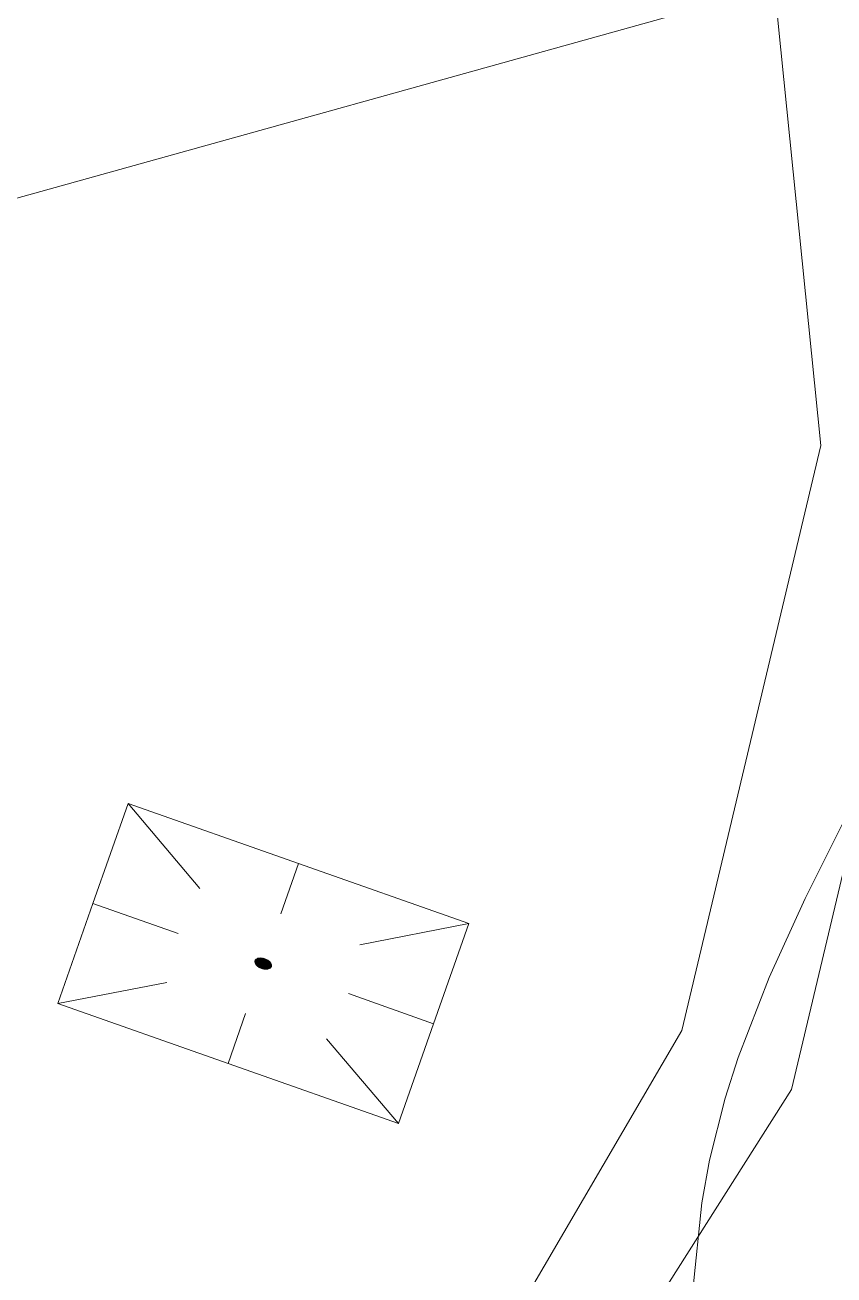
# Model space of a CAD drawing. Extents: x 1000 to 4000, y -5000 to -1000.
# Drawn here: x 1595.2 to 1610.63, y -4123.33 to -4099.48 of the extents above; entities that cross this region are included whole.
import ezdxf

# ---------------------------------------------------------------- set-up
doc = ezdxf.new("R2010")
doc.units = 0
doc.header["$MEASUREMENT"] = 0
for name, color, linetype in [('СЛОЙ_24', 7, 'CONTINUOUS'), ('СЛОЙ_50', 7, 'CONTINUOUS'), ('СЛОЙ_7', 7, 'CONTINUOUS')]:
    doc.layers.add(name, color=color, linetype=linetype)

msp = doc.modelspace()

# ---------------------------------------------------------------- linework, layer by layer
at = {"layer": 'СЛОЙ_24', "color": 253, "linetype": 'Continuous', "lineweight": 0}
for points in [[(1579.992, -4162.728), (1580.119, -4162.758), (1581.7, -4160.862), (1593.689, -4145.206), (1609.821, -4119.789), (1612.549, -4108.309), (1611.667, -4098.194)], [(1577.478, -4158.934), (1579.083, -4159.095), (1581.17, -4158.051), (1589.917, -4146.972), (1599.147, -4133.357), (1607.734, -4118.665), (1610.383, -4107.506), (1609.5, -4098.756)], [(1587.47, -4104.777), (1593.369, -4103.252), (1609.5, -4098.756)]]:
    msp.add_lwpolyline(points, dxfattribs=at)
at = {"layer": 'СЛОЙ_50', "color": 253, "linetype": 'Continuous', "lineweight": 0}
msp.add_lwpolyline([(1616.406, -4097.114), (1615.623, -4101.12), (1615.152, -4103.227), (1614.321, -4106.347), (1613.28, -4109.402), (1612.659, -4110.899), (1611.58, -4113.156), (1610.084, -4116.142), (1609.399, -4117.648), (1608.807, -4119.177), (1608.558, -4119.953), (1608.258, -4121.136), (1608.11, -4121.952), (1607.94, -4123.617)], dxfattribs=at)
at = {"layer": 'СЛОЙ_7', "color": 253, "linetype": 'Continuous', "lineweight": 0}
for p, q in [((1596.496, -4116.241), (1597.169, -4114.332)), ((1597.169, -4114.332), (1598.535, -4115.954)), ((1597.169, -4114.332), (1600.418, -4115.478)), ((1600.418, -4115.478), (1600.083, -4116.435)), ((1600.418, -4115.478), (1603.666, -4116.623)), ((1595.825, -4118.145), (1596.496, -4116.241)), ((1596.496, -4116.241), (1598.12, -4116.813)), ((1603.666, -4116.623), (1601.585, -4117.029)), ((1602.993, -4118.532), (1603.666, -4116.623)), ((1599.9, -4117.441), (1599.9, -4117.441)), ((1595.825, -4118.145), (1597.903, -4117.745)), ((1602.993, -4118.532), (1601.369, -4117.959)), ((1595.825, -4118.145), (1599.074, -4119.29)), ((1599.074, -4119.29), (1599.408, -4118.338)), ((1602.322, -4120.435), (1602.993, -4118.532)), ((1602.322, -4120.435), (1600.954, -4118.818)), ((1599.074, -4119.29), (1602.322, -4120.435))]:
    msp.add_line(p, q, dxfattribs=at)
for centre, radius, start, end in [((1599.644, -4117.35), 0.0591, 160.7353, 179.4576), ((1599.656, -4117.35), 0.0716, 179.6574, 196.1478), ((1599.644, -4117.35), 0.0591, 141.6828, 160.4051), ((1599.681, -4117.343), 0.0967, 196.149, 209.6411), ((1599.653, -4117.358), 0.0716, 124.9926, 141.483), ((1599.668, -4117.379), 0.0967, 111.4993, 124.9915), ((1599.681, -4117.413), 0.133, 100.6977, 111.5838), ((1599.69, -4117.456), 0.178, 91.7907, 100.7866), ((1599.692, -4117.501), 0.222, 84.1127, 91.862), ((1599.688, -4117.537), 0.258, 77.1627, 84.1678), ((1599.684, -4117.557), 0.279, 70.5492, 77.208), ((1599.684, -4117.557), 0.279, 63.9325, 70.5913), ((1599.693, -4117.539), 0.258, 56.9727, 63.9778), ((1599.713, -4117.508), 0.222, 49.2785, 57.0277), ((1599.742, -4117.475), 0.178, 40.3538, 49.3498), ((1599.776, -4117.446), 0.133, 29.5567, 40.4428), ((1599.713, -4117.325), 0.133, 209.5567, 220.4428), ((1599.746, -4117.297), 0.178, 220.3538, 229.3498), ((1599.775, -4117.263), 0.222, 229.2785, 237.0277), ((1599.795, -4117.233), 0.258, 236.9727, 243.9778), ((1599.805, -4117.215), 0.279, 243.9325, 250.5913), ((1599.805, -4117.215), 0.279, 250.5492, 257.208), ((1599.8, -4117.235), 0.258, 257.1627, 264.1678), ((1599.797, -4117.271), 0.222, 264.1127, 271.862), ((1599.799, -4117.315), 0.178, 271.7907, 280.7866), ((1599.807, -4117.358), 0.133, 280.6977, 291.5838), ((1599.821, -4117.392), 0.0967, 291.4993, 304.9915), ((1599.835, -4117.413), 0.0716, 304.9926, 321.483), ((1599.845, -4117.421), 0.0591, 321.6828, 340.4051), ((1599.808, -4117.428), 0.0967, 16.149, 29.6411), ((1599.845, -4117.421), 0.0591, 340.7353, 359.4576), ((1599.832, -4117.421), 0.0716, 359.6574, 16.1478)]:
    msp.add_arc(centre, radius, start, end, dxfattribs=at)
for points in [[(1599.586, -4117.362), (1599.585, -4117.341), (1599.586, -4117.339)], [(1599.585, -4117.36), (1599.585, -4117.342), (1599.585, -4117.341)], [(1599.585, -4117.36), (1599.585, -4117.341), (1599.586, -4117.362)], [(1599.585, -4117.359), (1599.585, -4117.344), (1599.585, -4117.342)], [(1599.585, -4117.359), (1599.585, -4117.342), (1599.585, -4117.36)], [(1599.585, -4117.357), (1599.585, -4117.346), (1599.585, -4117.344)], [(1599.585, -4117.357), (1599.585, -4117.344), (1599.585, -4117.357)], [(1599.585, -4117.357), (1599.585, -4117.344), (1599.585, -4117.344)], [(1599.585, -4117.357), (1599.585, -4117.344), (1599.585, -4117.359)], [(1599.585, -4117.354), (1599.585, -4117.347), (1599.585, -4117.346)], [(1599.585, -4117.354), (1599.585, -4117.346), (1599.585, -4117.357)], [(1599.585, -4117.354), (1599.585, -4117.349), (1599.585, -4117.347)], [(1599.585, -4117.354), (1599.585, -4117.347), (1599.585, -4117.354)], [(1599.585, -4117.352), (1599.585, -4117.351), (1599.585, -4117.349)], [(1599.585, -4117.352), (1599.585, -4117.349), (1599.585, -4117.354)], [(1599.587, -4117.367), (1599.586, -4117.337), (1599.587, -4117.335)], [(1599.586, -4117.364), (1599.586, -4117.339), (1599.586, -4117.337)], [(1599.586, -4117.364), (1599.586, -4117.337), (1599.586, -4117.365)], [(1599.586, -4117.365), (1599.586, -4117.337), (1599.586, -4117.337)], [(1599.586, -4117.365), (1599.586, -4117.337), (1599.587, -4117.367)], [(1599.586, -4117.362), (1599.586, -4117.339), (1599.586, -4117.362)], [(1599.586, -4117.362), (1599.586, -4117.339), (1599.586, -4117.339)], [(1599.586, -4117.362), (1599.586, -4117.339), (1599.586, -4117.364)], [(1599.588, -4117.37), (1599.587, -4117.334), (1599.588, -4117.332)], [(1599.587, -4117.368), (1599.587, -4117.335), (1599.587, -4117.334)], [(1599.587, -4117.368), (1599.587, -4117.334), (1599.588, -4117.37)], [(1599.587, -4117.367), (1599.587, -4117.335), (1599.587, -4117.368)], [(1599.589, -4117.373), (1599.588, -4117.33), (1599.589, -4117.329)], [(1599.588, -4117.372), (1599.588, -4117.332), (1599.588, -4117.33)], [(1599.588, -4117.372), (1599.588, -4117.33), (1599.589, -4117.373)], [(1599.588, -4117.37), (1599.588, -4117.332), (1599.588, -4117.37)], [(1599.588, -4117.37), (1599.588, -4117.332), (1599.588, -4117.332)], [(1599.588, -4117.37), (1599.588, -4117.332), (1599.588, -4117.372)], [(1599.59, -4117.378), (1599.589, -4117.327), (1599.59, -4117.325)], [(1599.589, -4117.376), (1599.589, -4117.328), (1599.589, -4117.327)], [(1599.589, -4117.376), (1599.589, -4117.327), (1599.59, -4117.378)], [(1599.589, -4117.375), (1599.589, -4117.329), (1599.589, -4117.328)], [(1599.589, -4117.375), (1599.589, -4117.328), (1599.589, -4117.376)], [(1599.589, -4117.373), (1599.589, -4117.329), (1599.589, -4117.375)], [(1599.591, -4117.38), (1599.59, -4117.325), (1599.591, -4117.323)], [(1599.59, -4117.378), (1599.59, -4117.325), (1599.59, -4117.378)], [(1599.59, -4117.378), (1599.59, -4117.325), (1599.59, -4117.325)], [(1599.59, -4117.378), (1599.59, -4117.325), (1599.591, -4117.38)], [(1599.591, -4117.38), (1599.591, -4117.323), (1599.592, -4117.381)], [(1599.592, -4117.381), (1599.591, -4117.323), (1599.592, -4117.323)], [(1599.593, -4117.383), (1599.592, -4117.323), (1599.593, -4117.321)], [(1599.592, -4117.381), (1599.592, -4117.323), (1599.593, -4117.383)], [(1599.594, -4117.386), (1599.593, -4117.321), (1599.594, -4117.319)], [(1599.593, -4117.383), (1599.593, -4117.321), (1599.593, -4117.384)], [(1599.593, -4117.384), (1599.593, -4117.321), (1599.593, -4117.321)], [(1599.593, -4117.384), (1599.593, -4117.321), (1599.594, -4117.386)], [(1599.595, -4117.389), (1599.594, -4117.318), (1599.595, -4117.317)], [(1599.594, -4117.386), (1599.594, -4117.319), (1599.594, -4117.318)], [(1599.594, -4117.386), (1599.594, -4117.318), (1599.595, -4117.389)], [(1599.594, -4117.386), (1599.594, -4117.319), (1599.594, -4117.386)], [(1599.597, -4117.391), (1599.595, -4117.316), (1599.597, -4117.315)], [(1599.595, -4117.389), (1599.595, -4117.317), (1599.595, -4117.316)], [(1599.595, -4117.389), (1599.595, -4117.316), (1599.597, -4117.391)], [(1599.595, -4117.389), (1599.595, -4117.317), (1599.595, -4117.389)], [(1599.598, -4117.394), (1599.597, -4117.314), (1599.598, -4117.313)], [(1599.597, -4117.392), (1599.597, -4117.315), (1599.597, -4117.314)], [(1599.597, -4117.392), (1599.597, -4117.314), (1599.598, -4117.394)], [(1599.597, -4117.391), (1599.597, -4117.315), (1599.597, -4117.392)], [(1599.599, -4117.394), (1599.598, -4117.313), (1599.599, -4117.312)], [(1599.598, -4117.394), (1599.598, -4117.313), (1599.599, -4117.394)], [(1599.6, -4117.397), (1599.599, -4117.312), (1599.6, -4117.311)], [(1599.599, -4117.394), (1599.599, -4117.312), (1599.6, -4117.397)], [(1599.602, -4117.399), (1599.6, -4117.31), (1599.602, -4117.309)], [(1599.6, -4117.397), (1599.6, -4117.311), (1599.6, -4117.31)], [(1599.6, -4117.397), (1599.6, -4117.31), (1599.602, -4117.399)], [(1599.6, -4117.397), (1599.6, -4117.311), (1599.6, -4117.397)], [(1599.604, -4117.402), (1599.602, -4117.309), (1599.604, -4117.307)], [(1599.602, -4117.399), (1599.602, -4117.309), (1599.602, -4117.4)], [(1599.602, -4117.4), (1599.602, -4117.309), (1599.602, -4117.309)], [(1599.602, -4117.4), (1599.602, -4117.309), (1599.604, -4117.402)], [(1599.605, -4117.405), (1599.604, -4117.307), (1599.605, -4117.305)], [(1599.604, -4117.402), (1599.604, -4117.307), (1599.604, -4117.402)], [(1599.604, -4117.402), (1599.604, -4117.307), (1599.604, -4117.307)], [(1599.604, -4117.402), (1599.604, -4117.307), (1599.605, -4117.405)], [(1599.605, -4117.405), (1599.605, -4117.305), (1599.606, -4117.405)], [(1599.606, -4117.405), (1599.605, -4117.305), (1599.606, -4117.305)], [(1599.608, -4117.407), (1599.606, -4117.305), (1599.608, -4117.303)], [(1599.606, -4117.405), (1599.606, -4117.305), (1599.608, -4117.407)], [(1599.61, -4117.41), (1599.608, -4117.303), (1599.61, -4117.302)], [(1599.608, -4117.407), (1599.608, -4117.303), (1599.608, -4117.408)], [(1599.608, -4117.408), (1599.608, -4117.303), (1599.608, -4117.303)], [(1599.608, -4117.408), (1599.608, -4117.303), (1599.61, -4117.41)], [(1599.612, -4117.413), (1599.61, -4117.301), (1599.612, -4117.3)], [(1599.61, -4117.41), (1599.61, -4117.302), (1599.61, -4117.301)], [(1599.61, -4117.41), (1599.61, -4117.301), (1599.612, -4117.413)], [(1599.61, -4117.41), (1599.61, -4117.302), (1599.61, -4117.41)], [(1599.614, -4117.415), (1599.612, -4117.3), (1599.614, -4117.299)], [(1599.612, -4117.413), (1599.612, -4117.3), (1599.612, -4117.413)], [(1599.612, -4117.413), (1599.612, -4117.3), (1599.612, -4117.3)], [(1599.612, -4117.413), (1599.612, -4117.3), (1599.614, -4117.415)], [(1599.615, -4117.416), (1599.614, -4117.299), (1599.615, -4117.298)], [(1599.614, -4117.415), (1599.614, -4117.299), (1599.615, -4117.416)], [(1599.616, -4117.418), (1599.615, -4117.298), (1599.616, -4117.297)], [(1599.615, -4117.416), (1599.615, -4117.298), (1599.616, -4117.418)], [(1599.616, -4117.418), (1599.616, -4117.297), (1599.617, -4117.418)], [(1599.617, -4117.418), (1599.616, -4117.297), (1599.617, -4117.297)], [(1599.619, -4117.42), (1599.617, -4117.297), (1599.619, -4117.296)], [(1599.617, -4117.418), (1599.617, -4117.297), (1599.619, -4117.42)], [(1599.621, -4117.423), (1599.619, -4117.295), (1599.621, -4117.294)], [(1599.619, -4117.421), (1599.619, -4117.296), (1599.619, -4117.295)], [(1599.619, -4117.421), (1599.619, -4117.295), (1599.621, -4117.423)], [(1599.619, -4117.42), (1599.619, -4117.296), (1599.619, -4117.421)], [(1599.621, -4117.423), (1599.621, -4117.294), (1599.622, -4117.423)], [(1599.622, -4117.423), (1599.621, -4117.294), (1599.622, -4117.294)], [(1599.624, -4117.425), (1599.622, -4117.294), (1599.624, -4117.293)], [(1599.622, -4117.423), (1599.622, -4117.294), (1599.624, -4117.425)], [(1599.625, -4117.426), (1599.624, -4117.293), (1599.625, -4117.292)], [(1599.624, -4117.425), (1599.624, -4117.293), (1599.625, -4117.426)], [(1599.627, -4117.428), (1599.625, -4117.292), (1599.627, -4117.291)], [(1599.625, -4117.426), (1599.625, -4117.292), (1599.627, -4117.428)], [(1599.629, -4117.43), (1599.627, -4117.291), (1599.629, -4117.29)], [(1599.627, -4117.428), (1599.627, -4117.291), (1599.627, -4117.428)], [(1599.627, -4117.428), (1599.627, -4117.291), (1599.627, -4117.291)], [(1599.627, -4117.428), (1599.627, -4117.291), (1599.629, -4117.43)], [(1599.629, -4117.43), (1599.629, -4117.29), (1599.63, -4117.431)], [(1599.63, -4117.431), (1599.629, -4117.29), (1599.63, -4117.29)], [(1599.632, -4117.433), (1599.63, -4117.29), (1599.632, -4117.289)], [(1599.63, -4117.431), (1599.63, -4117.29), (1599.632, -4117.433)], [(1599.632, -4117.433), (1599.632, -4117.289), (1599.633, -4117.433)], [(1599.633, -4117.433), (1599.632, -4117.289), (1599.633, -4117.289)], [(1599.635, -4117.435), (1599.633, -4117.289), (1599.635, -4117.288)], [(1599.633, -4117.433), (1599.633, -4117.289), (1599.635, -4117.435)], [(1599.635, -4117.435), (1599.635, -4117.288), (1599.636, -4117.436)], [(1599.636, -4117.436), (1599.635, -4117.288), (1599.636, -4117.288)], [(1599.638, -4117.438), (1599.636, -4117.288), (1599.638, -4117.287)], [(1599.636, -4117.436), (1599.636, -4117.288), (1599.638, -4117.438)], [(1599.638, -4117.438), (1599.638, -4117.287), (1599.639, -4117.438)], [(1599.639, -4117.438), (1599.638, -4117.287), (1599.639, -4117.287)], [(1599.641, -4117.44), (1599.639, -4117.287), (1599.641, -4117.286)], [(1599.639, -4117.438), (1599.639, -4117.287), (1599.641, -4117.44)], [(1599.641, -4117.44), (1599.641, -4117.286), (1599.642, -4117.44)], [(1599.642, -4117.44), (1599.641, -4117.286), (1599.642, -4117.286)], [(1599.644, -4117.442), (1599.642, -4117.286), (1599.644, -4117.285)], [(1599.642, -4117.44), (1599.642, -4117.286), (1599.644, -4117.442)], [(1599.644, -4117.442), (1599.644, -4117.285), (1599.645, -4117.443)], [(1599.645, -4117.443), (1599.644, -4117.285), (1599.645, -4117.285)], [(1599.648, -4117.444), (1599.645, -4117.285), (1599.648, -4117.284)], [(1599.645, -4117.443), (1599.645, -4117.285), (1599.648, -4117.444)], [(1599.651, -4117.447), (1599.648, -4117.284), (1599.651, -4117.283)], [(1599.648, -4117.444), (1599.648, -4117.284), (1599.648, -4117.445)], [(1599.648, -4117.445), (1599.648, -4117.284), (1599.648, -4117.284)], [(1599.648, -4117.445), (1599.648, -4117.284), (1599.651, -4117.447)], [(1599.654, -4117.449), (1599.651, -4117.283), (1599.654, -4117.282)], [(1599.651, -4117.447), (1599.651, -4117.283), (1599.651, -4117.447)], [(1599.651, -4117.447), (1599.651, -4117.283), (1599.651, -4117.283)], [(1599.651, -4117.447), (1599.651, -4117.283), (1599.654, -4117.449)], [(1599.654, -4117.449), (1599.654, -4117.282), (1599.655, -4117.449)], [(1599.655, -4117.449), (1599.654, -4117.282), (1599.655, -4117.282)], [(1599.655, -4117.449), (1599.655, -4117.282), (1599.657, -4117.451)], [(1599.657, -4117.451), (1599.655, -4117.282), (1599.657, -4117.282)], [(1599.657, -4117.451), (1599.657, -4117.282), (1599.658, -4117.451)], [(1599.658, -4117.451), (1599.657, -4117.282), (1599.658, -4117.282)], [(1599.661, -4117.453), (1599.658, -4117.282), (1599.661, -4117.281)], [(1599.658, -4117.451), (1599.658, -4117.282), (1599.661, -4117.453)], [(1599.661, -4117.453), (1599.661, -4117.281), (1599.661, -4117.454)], [(1599.661, -4117.454), (1599.661, -4117.281), (1599.661, -4117.281)], [(1599.661, -4117.454), (1599.661, -4117.281), (1599.664, -4117.455)], [(1599.664, -4117.455), (1599.661, -4117.281), (1599.664, -4117.281)], [(1599.664, -4117.455), (1599.664, -4117.281), (1599.665, -4117.456)], [(1599.665, -4117.456), (1599.664, -4117.281), (1599.665, -4117.281)], [(1599.668, -4117.457), (1599.665, -4117.281), (1599.668, -4117.28)], [(1599.665, -4117.456), (1599.665, -4117.281), (1599.668, -4117.457)], [(1599.668, -4117.457), (1599.668, -4117.28), (1599.668, -4117.458)], [(1599.668, -4117.458), (1599.668, -4117.28), (1599.668, -4117.28)], [(1599.668, -4117.458), (1599.668, -4117.28), (1599.671, -4117.459)], [(1599.671, -4117.459), (1599.668, -4117.28), (1599.671, -4117.28)], [(1599.671, -4117.459), (1599.671, -4117.28), (1599.672, -4117.46)], [(1599.672, -4117.46), (1599.671, -4117.28), (1599.672, -4117.28)], [(1599.675, -4117.461), (1599.672, -4117.28), (1599.675, -4117.279)], [(1599.672, -4117.46), (1599.672, -4117.28), (1599.675, -4117.461)], [(1599.675, -4117.461), (1599.675, -4117.279), (1599.676, -4117.462)], [(1599.676, -4117.462), (1599.675, -4117.279), (1599.676, -4117.279)], [(1599.676, -4117.462), (1599.676, -4117.279), (1599.679, -4117.463)], [(1599.679, -4117.463), (1599.676, -4117.279), (1599.679, -4117.279)], [(1599.679, -4117.463), (1599.679, -4117.279), (1599.679, -4117.463)], [(1599.679, -4117.463), (1599.679, -4117.279), (1599.679, -4117.279)], [(1599.679, -4117.463), (1599.679, -4117.279), (1599.682, -4117.465)], [(1599.682, -4117.465), (1599.679, -4117.279), (1599.682, -4117.279)], [(1599.682, -4117.465), (1599.682, -4117.279), (1599.683, -4117.465)], [(1599.683, -4117.465), (1599.682, -4117.279), (1599.683, -4117.279)], [(1599.683, -4117.465), (1599.683, -4117.279), (1599.686, -4117.467)], [(1599.686, -4117.467), (1599.683, -4117.279), (1599.686, -4117.279)], [(1599.686, -4117.467), (1599.686, -4117.279), (1599.687, -4117.467)], [(1599.687, -4117.467), (1599.686, -4117.279), (1599.687, -4117.279)], [(1599.687, -4117.467), (1599.687, -4117.279), (1599.69, -4117.468)], [(1599.69, -4117.468), (1599.687, -4117.279), (1599.69, -4117.279)], [(1599.69, -4117.468), (1599.69, -4117.279), (1599.69, -4117.469)], [(1599.69, -4117.469), (1599.69, -4117.279), (1599.69, -4117.279)], [(1599.69, -4117.469), (1599.69, -4117.279), (1599.694, -4117.47)], [(1599.694, -4117.47), (1599.694, -4117.279), (1599.694, -4117.47)], [(1599.694, -4117.47), (1599.694, -4117.279), (1599.697, -4117.472)], [(1599.697, -4117.472), (1599.697, -4117.279), (1599.698, -4117.472)], [(1599.698, -4117.472), (1599.698, -4117.279), (1599.701, -4117.473)], [(1599.701, -4117.473), (1599.701, -4117.279), (1599.702, -4117.474)], [(1599.702, -4117.474), (1599.702, -4117.279), (1599.705, -4117.475)], [(1599.705, -4117.475), (1599.705, -4117.279), (1599.706, -4117.475)], [(1599.706, -4117.475), (1599.706, -4117.279), (1599.709, -4117.476)], [(1599.709, -4117.476), (1599.709, -4117.279), (1599.71, -4117.477)], [(1599.71, -4117.477), (1599.71, -4117.28), (1599.713, -4117.478)], [(1599.713, -4117.478), (1599.713, -4117.28), (1599.714, -4117.478)], [(1599.714, -4117.478), (1599.714, -4117.28), (1599.717, -4117.479)], [(1599.717, -4117.479), (1599.717, -4117.28), (1599.718, -4117.479)], [(1599.718, -4117.479), (1599.718, -4117.28), (1599.721, -4117.48)], [(1599.721, -4117.48), (1599.721, -4117.281), (1599.722, -4117.481)], [(1599.722, -4117.481), (1599.722, -4117.281), (1599.725, -4117.482)], [(1599.725, -4117.482), (1599.725, -4117.281), (1599.726, -4117.482)], [(1599.726, -4117.482), (1599.726, -4117.281), (1599.729, -4117.483)], [(1599.729, -4117.483), (1599.729, -4117.282), (1599.73, -4117.483)], [(1599.73, -4117.483), (1599.73, -4117.282), (1599.733, -4117.484)], [(1599.733, -4117.484), (1599.733, -4117.283), (1599.734, -4117.484)], [(1599.734, -4117.484), (1599.734, -4117.283), (1599.737, -4117.485)], [(1599.737, -4117.485), (1599.737, -4117.283), (1599.738, -4117.485)], [(1599.738, -4117.485), (1599.738, -4117.283), (1599.741, -4117.486)], [(1599.741, -4117.486), (1599.741, -4117.284), (1599.742, -4117.486)], [(1599.742, -4117.486), (1599.742, -4117.284), (1599.745, -4117.487)], [(1599.745, -4117.487), (1599.745, -4117.285), (1599.746, -4117.487)], [(1599.746, -4117.487), (1599.746, -4117.285), (1599.749, -4117.488)], [(1599.749, -4117.488), (1599.749, -4117.286), (1599.75, -4117.488)], [(1599.75, -4117.488), (1599.75, -4117.286), (1599.753, -4117.488)], [(1599.753, -4117.488), (1599.753, -4117.287), (1599.754, -4117.489)], [(1599.754, -4117.489), (1599.754, -4117.287), (1599.757, -4117.489)], [(1599.757, -4117.489), (1599.757, -4117.288), (1599.758, -4117.489)], [(1599.758, -4117.489), (1599.758, -4117.288), (1599.761, -4117.49)], [(1599.761, -4117.49), (1599.761, -4117.289), (1599.762, -4117.49)], [(1599.762, -4117.49), (1599.762, -4117.289), (1599.765, -4117.49)], [(1599.765, -4117.49), (1599.765, -4117.29), (1599.766, -4117.49)], [(1599.766, -4117.49), (1599.766, -4117.29), (1599.769, -4117.491)], [(1599.769, -4117.491), (1599.769, -4117.291), (1599.77, -4117.491)], [(1599.77, -4117.491), (1599.77, -4117.292), (1599.773, -4117.491)], [(1599.773, -4117.491), (1599.773, -4117.293), (1599.774, -4117.491)], [(1599.774, -4117.491), (1599.774, -4117.293), (1599.777, -4117.492)], [(1599.777, -4117.492), (1599.777, -4117.294), (1599.778, -4117.492)], [(1599.778, -4117.492), (1599.778, -4117.294), (1599.781, -4117.492)], [(1599.781, -4117.492), (1599.781, -4117.296), (1599.782, -4117.492)], [(1599.782, -4117.492), (1599.782, -4117.296), (1599.785, -4117.492)], [(1599.785, -4117.492), (1599.785, -4117.297), (1599.785, -4117.492)], [(1599.785, -4117.492), (1599.785, -4117.297), (1599.789, -4117.492)], [(1599.789, -4117.492), (1599.789, -4117.299), (1599.789, -4117.493)], [(1599.789, -4117.493), (1599.789, -4117.299), (1599.792, -4117.493)], [(1599.792, -4117.493), (1599.792, -4117.3), (1599.793, -4117.493)], [(1599.793, -4117.493), (1599.793, -4117.3), (1599.796, -4117.493)]]:
    msp.add_solid(points, dxfattribs=at)
at = {"layer": 'СЛОЙ_7', "color": 253, "linetype": 'Continuous', "lineweight": 0, "extrusion": (0, 0, -1)}
for points in [[(-1599.694, -4117.47), (-1599.69, -4117.279), (-1599.694, -4117.279)], [(-1599.694, -4117.47), (-1599.694, -4117.279), (-1599.694, -4117.279)], [(-1599.697, -4117.472), (-1599.694, -4117.279), (-1599.697, -4117.279)], [(-1599.698, -4117.472), (-1599.697, -4117.279), (-1599.698, -4117.279)], [(-1599.701, -4117.473), (-1599.698, -4117.279), (-1599.701, -4117.279)], [(-1599.702, -4117.474), (-1599.701, -4117.279), (-1599.702, -4117.279)], [(-1599.705, -4117.475), (-1599.702, -4117.279), (-1599.705, -4117.279)], [(-1599.706, -4117.475), (-1599.705, -4117.279), (-1599.706, -4117.279)], [(-1599.709, -4117.476), (-1599.706, -4117.279), (-1599.709, -4117.279)], [(-1599.71, -4117.477), (-1599.709, -4117.279), (-1599.71, -4117.28)], [(-1599.713, -4117.478), (-1599.71, -4117.28), (-1599.713, -4117.28)], [(-1599.714, -4117.478), (-1599.713, -4117.28), (-1599.714, -4117.28)], [(-1599.717, -4117.479), (-1599.714, -4117.28), (-1599.717, -4117.28)], [(-1599.718, -4117.479), (-1599.717, -4117.28), (-1599.718, -4117.28)], [(-1599.721, -4117.48), (-1599.718, -4117.28), (-1599.721, -4117.281)], [(-1599.722, -4117.481), (-1599.721, -4117.281), (-1599.722, -4117.281)], [(-1599.725, -4117.482), (-1599.722, -4117.281), (-1599.725, -4117.281)], [(-1599.726, -4117.482), (-1599.725, -4117.281), (-1599.726, -4117.281)], [(-1599.729, -4117.483), (-1599.726, -4117.281), (-1599.729, -4117.282)], [(-1599.73, -4117.483), (-1599.729, -4117.282), (-1599.73, -4117.282)], [(-1599.733, -4117.484), (-1599.73, -4117.282), (-1599.733, -4117.283)], [(-1599.734, -4117.484), (-1599.733, -4117.283), (-1599.734, -4117.283)], [(-1599.737, -4117.485), (-1599.734, -4117.283), (-1599.737, -4117.283)], [(-1599.738, -4117.485), (-1599.737, -4117.283), (-1599.738, -4117.283)], [(-1599.741, -4117.486), (-1599.738, -4117.283), (-1599.741, -4117.284)], [(-1599.742, -4117.486), (-1599.741, -4117.284), (-1599.742, -4117.284)], [(-1599.745, -4117.487), (-1599.742, -4117.284), (-1599.745, -4117.285)], [(-1599.746, -4117.487), (-1599.745, -4117.285), (-1599.746, -4117.285)], [(-1599.749, -4117.488), (-1599.746, -4117.285), (-1599.749, -4117.286)], [(-1599.75, -4117.488), (-1599.749, -4117.286), (-1599.75, -4117.286)], [(-1599.753, -4117.488), (-1599.75, -4117.286), (-1599.753, -4117.287)], [(-1599.754, -4117.489), (-1599.753, -4117.287), (-1599.754, -4117.287)], [(-1599.757, -4117.489), (-1599.754, -4117.287), (-1599.757, -4117.288)], [(-1599.758, -4117.489), (-1599.757, -4117.288), (-1599.758, -4117.288)], [(-1599.761, -4117.49), (-1599.758, -4117.288), (-1599.761, -4117.289)], [(-1599.762, -4117.49), (-1599.761, -4117.289), (-1599.762, -4117.289)], [(-1599.765, -4117.49), (-1599.762, -4117.289), (-1599.765, -4117.29)], [(-1599.766, -4117.49), (-1599.765, -4117.29), (-1599.766, -4117.29)], [(-1599.769, -4117.491), (-1599.766, -4117.29), (-1599.769, -4117.291)], [(-1599.77, -4117.491), (-1599.769, -4117.291), (-1599.77, -4117.292)], [(-1599.773, -4117.491), (-1599.77, -4117.292), (-1599.773, -4117.293)], [(-1599.774, -4117.491), (-1599.773, -4117.293), (-1599.774, -4117.293)], [(-1599.777, -4117.492), (-1599.774, -4117.293), (-1599.777, -4117.294)], [(-1599.778, -4117.492), (-1599.777, -4117.294), (-1599.778, -4117.294)], [(-1599.781, -4117.492), (-1599.778, -4117.294), (-1599.781, -4117.296)], [(-1599.782, -4117.492), (-1599.781, -4117.296), (-1599.782, -4117.296)], [(-1599.785, -4117.492), (-1599.782, -4117.296), (-1599.785, -4117.297)], [(-1599.785, -4117.492), (-1599.785, -4117.297), (-1599.785, -4117.297)], [(-1599.789, -4117.492), (-1599.785, -4117.297), (-1599.789, -4117.299)], [(-1599.789, -4117.493), (-1599.789, -4117.299), (-1599.789, -4117.299)], [(-1599.792, -4117.493), (-1599.789, -4117.299), (-1599.792, -4117.3)], [(-1599.793, -4117.493), (-1599.792, -4117.3), (-1599.793, -4117.3)], [(-1599.796, -4117.493), (-1599.793, -4117.3), (-1599.796, -4117.302)], [(-1599.796, -4117.493), (-1599.796, -4117.302), (-1599.797, -4117.493)], [(-1599.797, -4117.493), (-1599.796, -4117.302), (-1599.797, -4117.302)], [(-1599.797, -4117.493), (-1599.797, -4117.302), (-1599.8, -4117.493)], [(-1599.8, -4117.493), (-1599.797, -4117.302), (-1599.8, -4117.304)], [(-1599.8, -4117.493), (-1599.8, -4117.304), (-1599.801, -4117.493)], [(-1599.801, -4117.493), (-1599.8, -4117.304), (-1599.801, -4117.304)], [(-1599.801, -4117.493), (-1599.801, -4117.304), (-1599.804, -4117.493)], [(-1599.804, -4117.493), (-1599.801, -4117.304), (-1599.804, -4117.305)], [(-1599.804, -4117.493), (-1599.804, -4117.305), (-1599.804, -4117.493)], [(-1599.804, -4117.493), (-1599.804, -4117.305), (-1599.804, -4117.306)], [(-1599.804, -4117.493), (-1599.804, -4117.306), (-1599.808, -4117.492)], [(-1599.808, -4117.492), (-1599.804, -4117.306), (-1599.808, -4117.307)], [(-1599.808, -4117.492), (-1599.808, -4117.307), (-1599.808, -4117.492)], [(-1599.808, -4117.492), (-1599.808, -4117.307), (-1599.808, -4117.307)], [(-1599.808, -4117.492), (-1599.808, -4117.307), (-1599.811, -4117.492)], [(-1599.811, -4117.492), (-1599.808, -4117.307), (-1599.811, -4117.309)], [(-1599.811, -4117.492), (-1599.811, -4117.309), (-1599.812, -4117.492)], [(-1599.812, -4117.492), (-1599.811, -4117.309), (-1599.812, -4117.309)], [(-1599.812, -4117.492), (-1599.812, -4117.309), (-1599.815, -4117.492)], [(-1599.815, -4117.492), (-1599.812, -4117.309), (-1599.815, -4117.311)], [(-1599.815, -4117.492), (-1599.815, -4117.311), (-1599.815, -4117.492)], [(-1599.815, -4117.492), (-1599.815, -4117.311), (-1599.815, -4117.311)], [(-1599.815, -4117.492), (-1599.815, -4117.311), (-1599.818, -4117.491)], [(-1599.818, -4117.491), (-1599.815, -4117.311), (-1599.818, -4117.313)], [(-1599.818, -4117.491), (-1599.818, -4117.313), (-1599.819, -4117.491)], [(-1599.819, -4117.491), (-1599.818, -4117.313), (-1599.819, -4117.313)], [(-1599.819, -4117.491), (-1599.819, -4117.313), (-1599.822, -4117.491)], [(-1599.822, -4117.491), (-1599.819, -4117.313), (-1599.822, -4117.315)], [(-1599.822, -4117.491), (-1599.822, -4117.315), (-1599.823, -4117.491)], [(-1599.823, -4117.491), (-1599.822, -4117.315), (-1599.823, -4117.315)], [(-1599.823, -4117.491), (-1599.823, -4117.315), (-1599.825, -4117.491)], [(-1599.825, -4117.491), (-1599.823, -4117.315), (-1599.825, -4117.317)], [(-1599.825, -4117.491), (-1599.825, -4117.317), (-1599.826, -4117.49)], [(-1599.826, -4117.49), (-1599.825, -4117.317), (-1599.826, -4117.317)], [(-1599.826, -4117.49), (-1599.826, -4117.317), (-1599.829, -4117.49)], [(-1599.829, -4117.49), (-1599.826, -4117.317), (-1599.829, -4117.319)], [(-1599.829, -4117.49), (-1599.829, -4117.319), (-1599.829, -4117.49)], [(-1599.829, -4117.49), (-1599.829, -4117.319), (-1599.829, -4117.319)], [(-1599.829, -4117.49), (-1599.829, -4117.319), (-1599.832, -4117.489)], [(-1599.832, -4117.489), (-1599.829, -4117.319), (-1599.832, -4117.321)], [(-1599.832, -4117.489), (-1599.832, -4117.321), (-1599.833, -4117.489)], [(-1599.833, -4117.489), (-1599.832, -4117.321), (-1599.833, -4117.321)], [(-1599.833, -4117.489), (-1599.833, -4117.321), (-1599.836, -4117.489)], [(-1599.836, -4117.489), (-1599.833, -4117.321), (-1599.836, -4117.323)], [(-1599.836, -4117.489), (-1599.836, -4117.323), (-1599.836, -4117.489)], [(-1599.836, -4117.489), (-1599.836, -4117.323), (-1599.836, -4117.324)], [(-1599.836, -4117.489), (-1599.836, -4117.324), (-1599.839, -4117.488)], [(-1599.839, -4117.488), (-1599.836, -4117.324), (-1599.839, -4117.325)], [(-1599.839, -4117.488), (-1599.839, -4117.325), (-1599.839, -4117.488)], [(-1599.839, -4117.488), (-1599.839, -4117.325), (-1599.839, -4117.326)], [(-1599.839, -4117.488), (-1599.839, -4117.326), (-1599.842, -4117.487)], [(-1599.842, -4117.487), (-1599.839, -4117.326), (-1599.842, -4117.328)], [(-1599.842, -4117.487), (-1599.842, -4117.328), (-1599.843, -4117.487)], [(-1599.843, -4117.487), (-1599.842, -4117.328), (-1599.843, -4117.328)], [(-1599.843, -4117.487), (-1599.843, -4117.328), (-1599.845, -4117.486)], [(-1599.845, -4117.486), (-1599.843, -4117.328), (-1599.845, -4117.33)], [(-1599.845, -4117.486), (-1599.845, -4117.33), (-1599.846, -4117.486)], [(-1599.846, -4117.486), (-1599.845, -4117.33), (-1599.846, -4117.33)], [(-1599.846, -4117.486), (-1599.846, -4117.33), (-1599.848, -4117.485)], [(-1599.848, -4117.485), (-1599.846, -4117.33), (-1599.848, -4117.332)], [(-1599.848, -4117.485), (-1599.848, -4117.332), (-1599.849, -4117.485)], [(-1599.849, -4117.485), (-1599.848, -4117.332), (-1599.849, -4117.333)], [(-1599.849, -4117.485), (-1599.849, -4117.333), (-1599.851, -4117.484)], [(-1599.851, -4117.484), (-1599.849, -4117.333), (-1599.851, -4117.335)], [(-1599.851, -4117.484), (-1599.851, -4117.335), (-1599.852, -4117.484)], [(-1599.852, -4117.484), (-1599.851, -4117.335), (-1599.852, -4117.335)], [(-1599.852, -4117.484), (-1599.852, -4117.335), (-1599.854, -4117.483)], [(-1599.854, -4117.483), (-1599.852, -4117.335), (-1599.854, -4117.337)], [(-1599.854, -4117.483), (-1599.854, -4117.337), (-1599.855, -4117.483)], [(-1599.855, -4117.483), (-1599.854, -4117.337), (-1599.855, -4117.337)], [(-1599.855, -4117.483), (-1599.855, -4117.337), (-1599.857, -4117.482)], [(-1599.857, -4117.482), (-1599.855, -4117.337), (-1599.857, -4117.339)], [(-1599.857, -4117.482), (-1599.857, -4117.339), (-1599.858, -4117.482)], [(-1599.858, -4117.482), (-1599.857, -4117.339), (-1599.858, -4117.34)], [(-1599.858, -4117.482), (-1599.858, -4117.34), (-1599.86, -4117.481)], [(-1599.86, -4117.481), (-1599.858, -4117.34), (-1599.86, -4117.342)], [(-1599.86, -4117.481), (-1599.86, -4117.342), (-1599.86, -4117.481)], [(-1599.86, -4117.481), (-1599.86, -4117.342), (-1599.86, -4117.342)], [(-1599.86, -4117.481), (-1599.86, -4117.342), (-1599.863, -4117.48)], [(-1599.863, -4117.48), (-1599.86, -4117.342), (-1599.863, -4117.344)], [(-1599.863, -4117.48), (-1599.863, -4117.344), (-1599.863, -4117.479)], [(-1599.863, -4117.479), (-1599.863, -4117.344), (-1599.863, -4117.345)], [(-1599.863, -4117.479), (-1599.863, -4117.345), (-1599.865, -4117.478)], [(-1599.865, -4117.478), (-1599.863, -4117.345), (-1599.865, -4117.347)], [(-1599.865, -4117.478), (-1599.865, -4117.347), (-1599.866, -4117.478)], [(-1599.866, -4117.478), (-1599.865, -4117.347), (-1599.866, -4117.347)], [(-1599.866, -4117.478), (-1599.866, -4117.347), (-1599.868, -4117.477)], [(-1599.868, -4117.477), (-1599.866, -4117.347), (-1599.868, -4117.349)], [(-1599.868, -4117.477), (-1599.868, -4117.349), (-1599.868, -4117.477)], [(-1599.868, -4117.477), (-1599.868, -4117.349), (-1599.868, -4117.35)], [(-1599.868, -4117.477), (-1599.868, -4117.35), (-1599.87, -4117.475)], [(-1599.87, -4117.475), (-1599.868, -4117.35), (-1599.87, -4117.352)], [(-1599.87, -4117.475), (-1599.87, -4117.352), (-1599.871, -4117.475)], [(-1599.871, -4117.475), (-1599.87, -4117.352), (-1599.871, -4117.352)], [(-1599.871, -4117.475), (-1599.871, -4117.352), (-1599.873, -4117.474)], [(-1599.873, -4117.474), (-1599.871, -4117.352), (-1599.873, -4117.355)], [(-1599.873, -4117.474), (-1599.873, -4117.355), (-1599.873, -4117.474)], [(-1599.873, -4117.474), (-1599.873, -4117.355), (-1599.873, -4117.355)], [(-1599.873, -4117.474), (-1599.873, -4117.355), (-1599.875, -4117.472)], [(-1599.875, -4117.472), (-1599.873, -4117.355), (-1599.875, -4117.357)], [(-1599.875, -4117.472), (-1599.875, -4117.357), (-1599.876, -4117.472)], [(-1599.876, -4117.472), (-1599.875, -4117.357), (-1599.876, -4117.358)], [(-1599.876, -4117.472), (-1599.876, -4117.358), (-1599.877, -4117.471)], [(-1599.877, -4117.471), (-1599.876, -4117.358), (-1599.877, -4117.36)], [(-1599.877, -4117.471), (-1599.877, -4117.36), (-1599.878, -4117.47)], [(-1599.878, -4117.47), (-1599.877, -4117.36), (-1599.878, -4117.36)], [(-1599.878, -4117.47), (-1599.878, -4117.36), (-1599.88, -4117.469)], [(-1599.88, -4117.469), (-1599.878, -4117.36), (-1599.88, -4117.362)], [(-1599.88, -4117.469), (-1599.88, -4117.362), (-1599.88, -4117.469)], [(-1599.88, -4117.469), (-1599.88, -4117.362), (-1599.88, -4117.363)], [(-1599.88, -4117.469), (-1599.88, -4117.363), (-1599.882, -4117.467)], [(-1599.882, -4117.467), (-1599.88, -4117.363), (-1599.882, -4117.365)], [(-1599.882, -4117.467), (-1599.882, -4117.365), (-1599.882, -4117.467)], [(-1599.882, -4117.467), (-1599.882, -4117.365), (-1599.882, -4117.365)], [(-1599.882, -4117.467), (-1599.882, -4117.365), (-1599.884, -4117.466)], [(-1599.884, -4117.466), (-1599.882, -4117.365), (-1599.884, -4117.368)], [(-1599.884, -4117.466), (-1599.884, -4117.368), (-1599.884, -4117.465)], [(-1599.884, -4117.465), (-1599.884, -4117.368), (-1599.884, -4117.368)], [(-1599.884, -4117.465), (-1599.884, -4117.368), (-1599.886, -4117.464)], [(-1599.886, -4117.464), (-1599.884, -4117.368), (-1599.886, -4117.37)], [(-1599.886, -4117.464), (-1599.886, -4117.37), (-1599.886, -4117.463)], [(-1599.886, -4117.463), (-1599.886, -4117.37), (-1599.886, -4117.371)], [(-1599.886, -4117.463), (-1599.886, -4117.371), (-1599.887, -4117.462)], [(-1599.887, -4117.462), (-1599.886, -4117.371), (-1599.887, -4117.373)], [(-1599.887, -4117.462), (-1599.887, -4117.373), (-1599.888, -4117.462)], [(-1599.888, -4117.462), (-1599.887, -4117.373), (-1599.888, -4117.373)], [(-1599.888, -4117.462), (-1599.888, -4117.373), (-1599.889, -4117.46)], [(-1599.889, -4117.46), (-1599.888, -4117.373), (-1599.889, -4117.376)], [(-1599.889, -4117.46), (-1599.889, -4117.376), (-1599.889, -4117.46)], [(-1599.889, -4117.46), (-1599.889, -4117.376), (-1599.889, -4117.376)], [(-1599.889, -4117.46), (-1599.889, -4117.376), (-1599.891, -4117.458)], [(-1599.891, -4117.458), (-1599.889, -4117.376), (-1599.891, -4117.378)], [(-1599.891, -4117.458), (-1599.891, -4117.378), (-1599.891, -4117.458)], [(-1599.891, -4117.458), (-1599.891, -4117.378), (-1599.891, -4117.379)], [(-1599.891, -4117.458), (-1599.891, -4117.379), (-1599.892, -4117.456)], [(-1599.892, -4117.456), (-1599.891, -4117.379), (-1599.892, -4117.381)], [(-1599.892, -4117.456), (-1599.892, -4117.381), (-1599.893, -4117.456)], [(-1599.893, -4117.456), (-1599.892, -4117.381), (-1599.893, -4117.382)], [(-1599.893, -4117.456), (-1599.893, -4117.382), (-1599.894, -4117.454)], [(-1599.894, -4117.454), (-1599.893, -4117.382), (-1599.894, -4117.384)], [(-1599.894, -4117.454), (-1599.894, -4117.384), (-1599.894, -4117.454)], [(-1599.894, -4117.454), (-1599.894, -4117.384), (-1599.894, -4117.384)], [(-1599.894, -4117.454), (-1599.894, -4117.384), (-1599.895, -4117.452)], [(-1599.895, -4117.452), (-1599.894, -4117.384), (-1599.895, -4117.386)], [(-1599.895, -4117.452), (-1599.895, -4117.386), (-1599.895, -4117.451)], [(-1599.895, -4117.451), (-1599.895, -4117.386), (-1599.895, -4117.387)], [(-1599.895, -4117.451), (-1599.895, -4117.387), (-1599.896, -4117.45)], [(-1599.896, -4117.45), (-1599.895, -4117.387), (-1599.896, -4117.389)], [(-1599.896, -4117.45), (-1599.896, -4117.389), (-1599.897, -4117.449)], [(-1599.897, -4117.449), (-1599.896, -4117.389), (-1599.897, -4117.39)], [(-1599.897, -4117.449), (-1599.897, -4117.39), (-1599.898, -4117.448)], [(-1599.898, -4117.448), (-1599.897, -4117.39), (-1599.898, -4117.392)], [(-1599.898, -4117.448), (-1599.898, -4117.392), (-1599.898, -4117.447)], [(-1599.898, -4117.447), (-1599.898, -4117.392), (-1599.898, -4117.392)], [(-1599.898, -4117.447), (-1599.898, -4117.392), (-1599.899, -4117.445)], [(-1599.899, -4117.445), (-1599.898, -4117.392), (-1599.899, -4117.395)], [(-1599.899, -4117.445), (-1599.899, -4117.395), (-1599.899, -4117.445)], [(-1599.899, -4117.445), (-1599.899, -4117.395), (-1599.899, -4117.395)], [(-1599.899, -4117.445), (-1599.899, -4117.395), (-1599.9, -4117.443)], [(-1599.9, -4117.443), (-1599.899, -4117.395), (-1599.9, -4117.397)], [(-1599.9, -4117.443), (-1599.9, -4117.397), (-1599.9, -4117.443)], [(-1599.9, -4117.443), (-1599.9, -4117.397), (-1599.9, -4117.398)], [(-1599.9, -4117.443), (-1599.9, -4117.398), (-1599.9, -4117.441)], [(-1599.9, -4117.441), (-1599.9, -4117.398), (-1599.9, -4117.4)], [(-1599.9, -4117.441), (-1599.9, -4117.4), (-1599.901, -4117.44)], [(-1599.901, -4117.44), (-1599.9, -4117.4), (-1599.901, -4117.4)], [(-1599.901, -4117.44), (-1599.901, -4117.4), (-1599.901, -4117.438)], [(-1599.901, -4117.438), (-1599.901, -4117.4), (-1599.901, -4117.403)], [(-1599.901, -4117.438), (-1599.901, -4117.403), (-1599.901, -4117.438)], [(-1599.901, -4117.438), (-1599.901, -4117.403), (-1599.901, -4117.403)], [(-1599.901, -4117.438), (-1599.901, -4117.403), (-1599.902, -4117.436)], [(-1599.902, -4117.436), (-1599.901, -4117.403), (-1599.902, -4117.405)], [(-1599.902, -4117.436), (-1599.902, -4117.405), (-1599.902, -4117.436)], [(-1599.902, -4117.436), (-1599.902, -4117.405), (-1599.902, -4117.406)], [(-1599.902, -4117.436), (-1599.902, -4117.406), (-1599.902, -4117.434)], [(-1599.902, -4117.434), (-1599.902, -4117.406), (-1599.902, -4117.408)], [(-1599.902, -4117.434), (-1599.902, -4117.408), (-1599.903, -4117.433)], [(-1599.903, -4117.433), (-1599.902, -4117.408), (-1599.903, -4117.408)], [(-1599.903, -4117.433), (-1599.903, -4117.408), (-1599.903, -4117.431)], [(-1599.903, -4117.431), (-1599.903, -4117.408), (-1599.903, -4117.411)], [(-1599.903, -4117.431), (-1599.903, -4117.411), (-1599.903, -4117.431)], [(-1599.903, -4117.431), (-1599.903, -4117.411), (-1599.903, -4117.411)], [(-1599.903, -4117.431), (-1599.903, -4117.411), (-1599.903, -4117.429)], [(-1599.903, -4117.429), (-1599.903, -4117.411), (-1599.903, -4117.413)], [(-1599.903, -4117.429), (-1599.903, -4117.413), (-1599.903, -4117.428)], [(-1599.903, -4117.428), (-1599.903, -4117.413), (-1599.903, -4117.414)], [(-1599.903, -4117.428), (-1599.903, -4117.414), (-1599.904, -4117.426)], [(-1599.904, -4117.426), (-1599.903, -4117.414), (-1599.904, -4117.416)], [(-1599.904, -4117.426), (-1599.904, -4117.416), (-1599.904, -4117.426)], [(-1599.904, -4117.426), (-1599.904, -4117.416), (-1599.904, -4117.416)], [(-1599.904, -4117.426), (-1599.904, -4117.416), (-1599.904, -4117.424)], [(-1599.904, -4117.424), (-1599.904, -4117.416), (-1599.904, -4117.418)], [(-1599.904, -4117.424), (-1599.904, -4117.418), (-1599.904, -4117.423)], [(-1599.904, -4117.423), (-1599.904, -4117.418), (-1599.904, -4117.419)], [(-1599.904, -4117.423), (-1599.904, -4117.419), (-1599.904, -4117.421)]]:
    msp.add_solid(points, dxfattribs=at)

doc.saveas('drawing.dxf')
